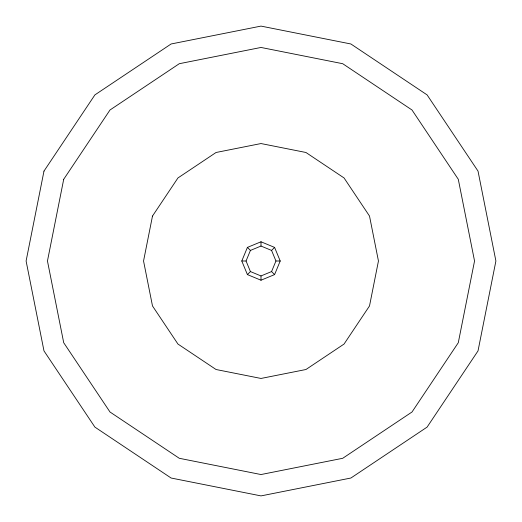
<?xml version="1.0" encoding="UTF-8"?>
<svg xmlns="http://www.w3.org/2000/svg" width="522" height="522" viewBox="0 0 522 522"><rect width="100%" height="100%" fill="white"/><g stroke="black" fill="none" stroke-linecap="round" stroke-linejoin="round"><path stroke-width="0.78" d="M241.784 261L247.408 247.408L261 241.784L274.592 247.408L280.216 261L274.592 274.592L261 280.216L247.408 274.592L241.784 261L246.051 261L250.429 250.429L261 246.051L271.57 250.429L275.949 261L271.57 271.57L261 275.949L250.429 271.57L246.051 261M247.408 274.592L250.429 271.57M271.57 250.429L274.592 247.408M275.949 261L280.216 261M247.408 247.408L250.429 250.429M271.57 271.57L274.592 274.592M261 241.784L261 246.051M261 275.949L261 280.216M43.979 171.105L26.1 261L43.979 350.895L94.9 427.1L171.105 478.022L261 495.9L350.895 478.022L427.1 427.1L478.022 350.895L495.9 261L478.022 171.105L427.1 94.9L350.895 43.979L261 26.1L171.105 43.979L94.9 94.9L43.979 171.105M63.71 179.281L47.456 261L63.71 342.719L109.998 412.002L179.281 458.29L261 474.544L342.719 458.29L412.002 412.002L458.29 342.719L474.544 261L458.29 179.281L412.002 109.998L342.719 63.71L261 47.456L179.281 63.71L109.998 109.998L63.71 179.281M152.489 216.056L143.55 261L152.489 305.944L177.95 344.05L216.056 369.511L261 378.45L305.944 369.511L344.05 344.05L369.511 305.944L378.45 261L369.511 216.056L344.05 177.95L305.944 152.489L261 143.55L216.056 152.489L177.95 177.95L152.489 216.056"/></g></svg>
